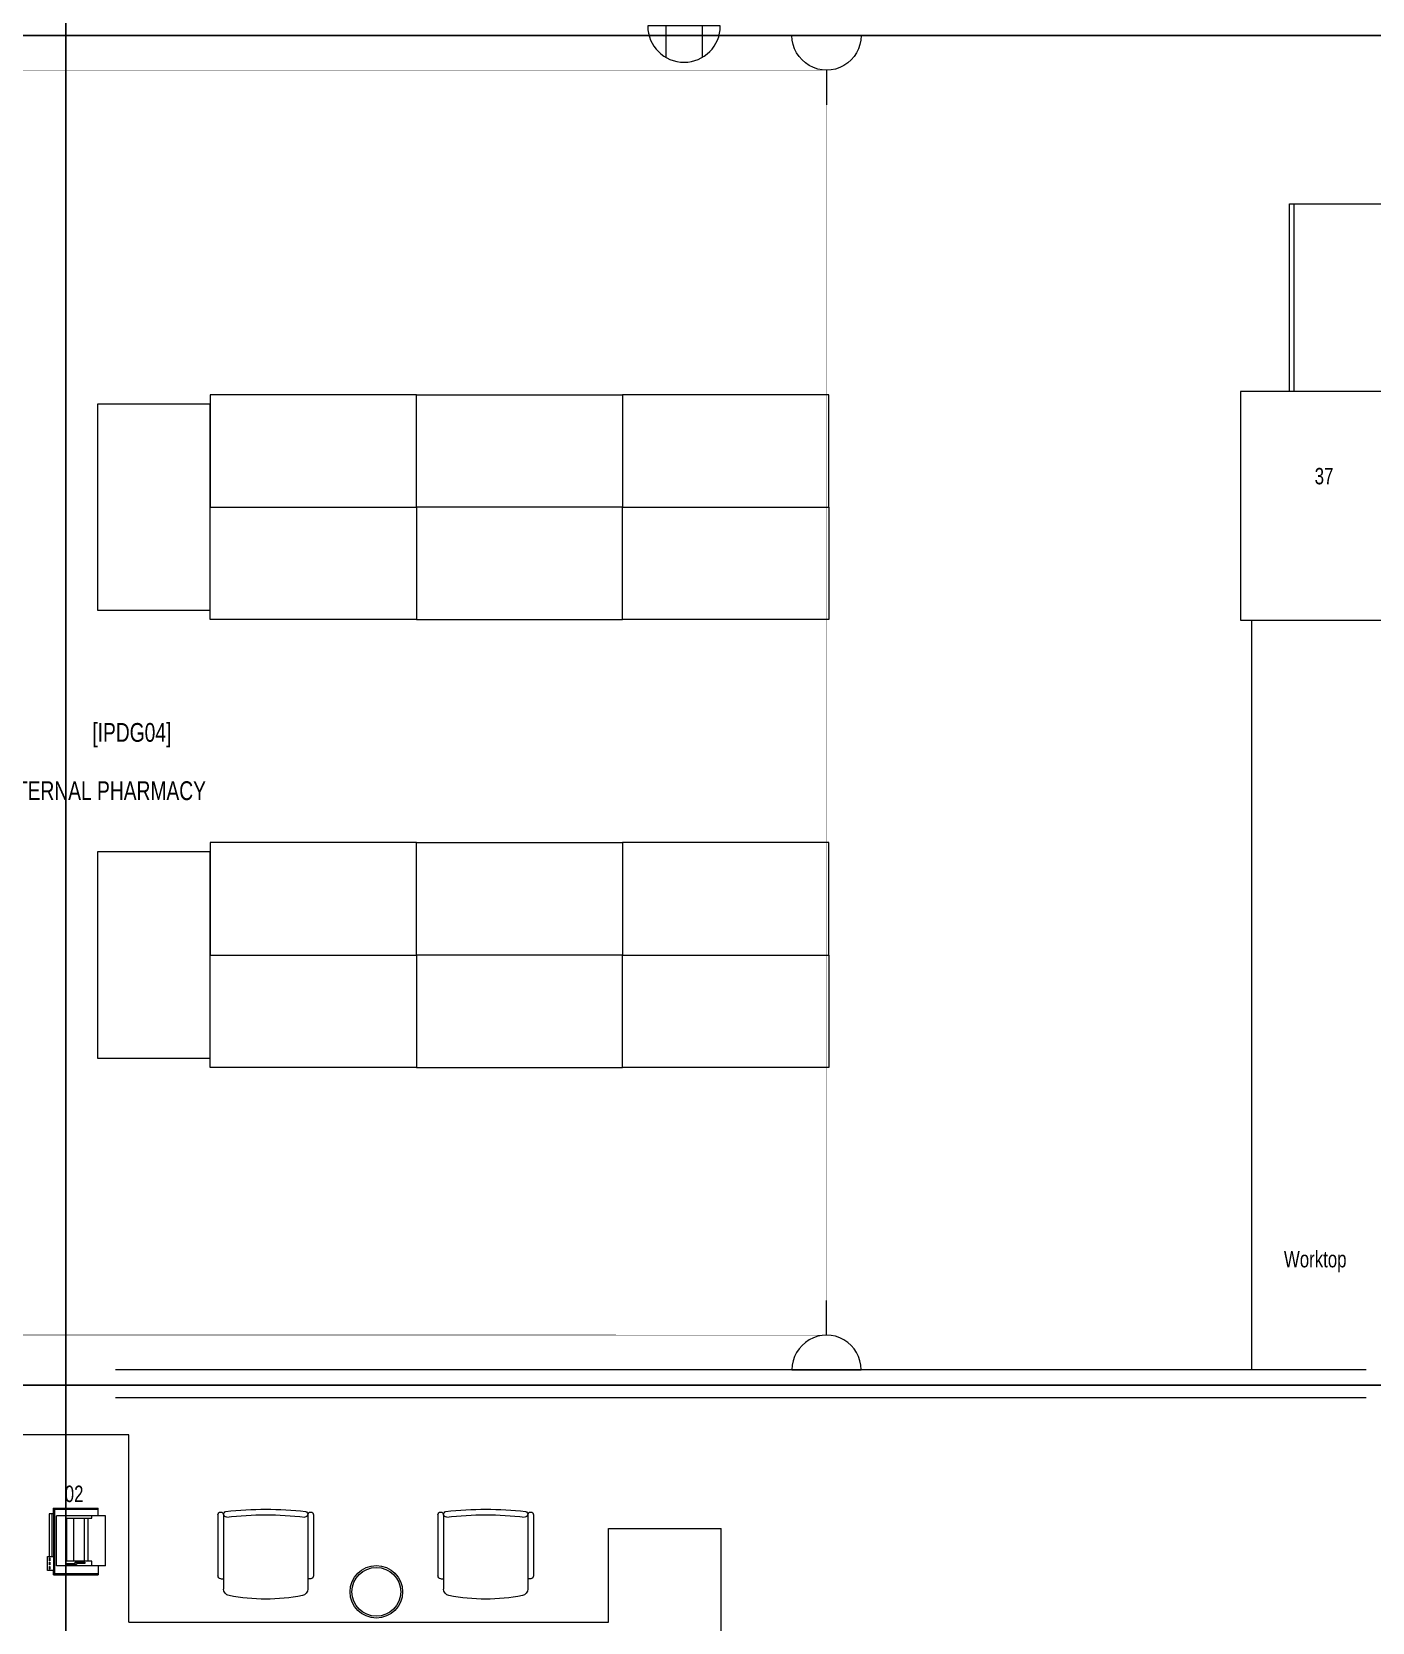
# Model space of a CAD drawing. Header units: metres. Extents: x 75097 to 220695, y -1557923 to -1361206.
# Drawn here: x 180732 to 187880, y -1463703 to -1455218 of the extents above; entities that cross this region are included whole.
import ezdxf

# ---------------------------------------------------------------- set-up
doc = ezdxf.new("R2010")
doc.units = ezdxf.units.M
doc.layers.get('0').update_dxf_attribs({"lineweight": 0})
for name, color, linetype, lineweight in [('A-100 - Copy$0$72_EGR_BASE_TEXT', 8, 'Continuous', 0), ('A-100 - Copy$0$Medical Equipment and Furniture', 8, 'Continuous', 0), ('A-100 - Copy$0$Medical Equipment and Furniture1', 8, 'Continuous', 5), ('A-100 - Copy$0$Walls', 8, 'Continuous', 0)]:
    doc.layers.add(name, color=color, linetype=linetype, lineweight=lineweight)
doc.layers.add('A-100 - Copy$0$axes', color=8, linetype='Continuous')
doc.layers.add('PD-VENT', color=8, linetype='Continuous')
doc.layers.add('E-POWR', color=7, linetype='Continuous', lineweight=9, true_color=0x4e7e3e)
doc.styles.add('A-100 - Copy$0$X3G_ENTITY_257CFD', font='swisscl.ttf', dxfattribs={"height": 200})
doc.styles.add('A-100 - Copy$0$X3G_ENTITY_2587EA', font='swisscl.ttf', dxfattribs={"height": 200})

# ---------------------------------------------------------------- blocks, each defined once
blk = doc.blocks.new('NORMAL SOCKET')
at = {"layer": 'E-POWR'}
for p, q in [((0, 308), (0, 615)), ((-308, 0), (308, 0))]:
    blk.add_line(p, q, dxfattribs=at)
blk.add_ellipse((0, 0), major_axis=(33, 306), ratio=1, start_param=4.81904, end_param=7.960633, dxfattribs=at)
blk = doc.blocks.new('WALL OUTLET')
at = {"layer": 'E-POWR', "extrusion": (9.94399e-05, 4.90741e-07, 1)}
blk.add_line((-193.4, 0, 0), (193.4, 0, 0), dxfattribs=at)
blk.add_line((-193.4, 0, 0), (193.4, 0, 0), dxfattribs=at)
at = {"layer": 'E-POWR', "extrusion": (9.94399e-05, 4.90741e-07, 1), "elevation": 0}
for points in [[(-96.7, 0), (-96.7, 167.5)], [(96.7, 0), (96.7, 167.5)]]:
    blk.add_lwpolyline(points, dxfattribs=at)
at = {"layer": 'E-POWR', "extrusion": (9.94399e-05, 4.90741e-07, 1)}
blk.add_arc((0, 0, 0), 193.4, 359.99626, 179.99626, dxfattribs=at)
blk = doc.blocks.new('A-100 - Copy$0$CUPBOARD - GLASS TOP - LOCKABLE - 200x100x60')
at = {"layer": 'A-100 - Copy$0$Medical Equipment and Furniture1'}
blk.add_line((283.1819, -205.0074, 0), (284.1819, -205.0074, 0), dxfattribs=at)
at = {"layer": 'A-100 - Copy$0$Medical Equipment and Furniture1', "elevation": 0}
blk.add_lwpolyline([(284.1819, -204.4324), (283.1819, -204.4324), (283.1819, -205.0324), (284.1819, -205.0324)], close=True, dxfattribs=at)
blk = doc.blocks.new('A-100 - Copy$0$GF21016-P')
at = {"extrusion": (-1.24384e-09, -1.20261e-09, -1)}
for p, q in [((-0.0172, 0.0179), (-0.0172, 0.3435)), ((-0.0022, 0.3585), (0.0128, 0.3585)), ((0.0128, 0.0179), (0.0128, 0.4136)), ((0.4628, 0.0179), (0.4628, 0.4136)), ((0.4778, 0.3585), (0.4628, 0.3585)), ((0.4928, 0.0179), (0.4928, 0.3435)), ((0.4778, 0.0029), (0.4778, 0.0029))]:
    blk.add_line(p, q, dxfattribs=at)
for centre, radius, start, end in [((-0.0478, 0.4136), 0.035, 0, 80.65572), ((-0.2378, -0.5362), 1.0036, 78.75684, 101.24316), ((-0.4278, 0.4136), 0.035, 99.34428, 180), ((0.0022, 0.3435), 0.015, 0, 90), ((-0.4778, 0.3435), 0.015, 90, 180), ((0.0022, 0.0179), 0.015, 270, 0), ((0.0022, 0.0179), 0.015, 180, 270), ((-0.0284, 0.0145), 0.015, 284.3864, 95.52091), ((-0.2378, 1.8734), 1.8855, 263.51186, 276.48814), ((-0.2378, 1.8928), 1.8749, 263.6341, 276.3659), ((-0.4471, 0.0145), 0.015, 84.47909, 255.6136), ((-0.4778, 0.0179), 0.015, 270, 0), ((-0.4778, 0.0179), 0.015, 180, 270)]:
    blk.add_arc(centre, radius, start, end, dxfattribs=at)
blk = doc.blocks.new('A-100 - Copy$0$ITPPLT2C-P')
for p, q in [((0, 0), (0, -0.2262)), ((0.0252, 0), (0, 0)), ((0.0139, 0), (0.0139, -0.2262)), ((0.0252, 0), (0.0139, 0)), ((0.0229, 0.0318), (0.2618, 0.0318)), ((0.0304, 0.0256), (0.0229, 0.0318)), ((0.0229, 0), (0.0229, 0.0318)), ((0.0252, -0.2262), (0.0252, 0)), ((0.0304, -0.3182), (0.0304, 0.0256)), ((0.0304, 0.0256), (0.2618, 0.0256)), ((0.2618, -0.0096), (0.2618, 0.0318)), ((0.0401, -0.2769), (0.0401, -0.0096)), ((0.3, -0.0096), (0.0401, -0.0096)), ((0.0939, -0.2515), (0.0939, -0.0222)), ((0.0939, -0.0222), (0.2274, -0.0222)), ((0.1321, -0.2515), (0.1321, -0.0222)), ((0.1894, -0.2515), (0.1894, -0.0222)), ((0.2082, -0.2515), (0.2082, -0.0222)), ((0.2274, -0.0222), (0.2274, -0.0096)), ((0.3, -0.2769), (0.3, -0.0096)), ((-0.0091, -0.2262), (0.0267, -0.2262)), ((-0.0091, -0.3023), (-0.0091, -0.2262)), ((-0.0087, -0.2262), (0.0236, -0.2262)), ((-0.0087, -0.3023), (-0.0087, -0.2262)), ((0, -0.2262), (0.0252, -0.2262)), ((0.0023, -0.2495), (0.0023, -0.2334)), ((0.0023, -0.2334), (0.0045, -0.2334)), ((0.0045, -0.2495), (0.0023, -0.2495)), ((0.0045, -0.2334), (0.0045, -0.2495)), ((0.0139, -0.2262), (0.0252, -0.2262)), ((0.0236, -0.2262), (0.0236, -0.3023)), ((0.0267, -0.2262), (0.0267, -0.3023)), ((0.2274, -0.2515), (0.0939, -0.2515)), ((0.2274, -0.2769), (0.2274, -0.2515)), ((0.0267, -0.3023), (-0.0091, -0.3023)), ((0.0236, -0.3023), (-0.0087, -0.3023)), ((0.0023, -0.2721), (0.0023, -0.2562)), ((0.0023, -0.2562), (0.0045, -0.2562)), ((0.0045, -0.2721), (0.0023, -0.2721)), ((0.0023, -0.295), (0.0023, -0.2793)), ((0.0023, -0.2793), (0.0045, -0.2793)), ((0.0045, -0.295), (0.0023, -0.295)), ((0.0045, -0.2562), (0.0045, -0.2721)), ((0.0045, -0.2793), (0.0045, -0.295)), ((0.0229, -0.3246), (0.0229, -0.3023)), ((0.0304, -0.3182), (0.0229, -0.3246)), ((0.0229, -0.3246), (0.2618, -0.3246)), ((0.0304, -0.3182), (0.2618, -0.3182)), ((0.3, -0.2769), (0.0401, -0.2769)), ((0.0947, -0.2701), (0.0947, -0.2641)), ((0.0947, -0.2641), (0.1395, -0.2641)), ((0.1457, -0.2701), (0.0947, -0.2701)), ((0.1395, -0.2575), (0.19, -0.2575)), ((0.1395, -0.2641), (0.1395, -0.2575)), ((0.19, -0.2641), (0.1457, -0.2641)), ((0.1457, -0.2641), (0.1457, -0.2701)), ((0.19, -0.2575), (0.19, -0.2641)), ((0.2618, -0.2769), (0.2618, -0.3246))]:
    blk.add_line(p, q)
blk = doc.blocks.new('A-100 - Copy$0$WM00001-P')
for radius in [0.14, 0.13]:
    blk.add_circle((0, 0), radius)
blk = doc.blocks.new('A-100 - Copy')
at = {"layer": 'A-100 - Copy$0$axes'}
for p, q in [((180913.3, -1477297.4, 0), (180913.3, -1451192.7, 0)), ((215795, -1455237.7, 2.4), (83877.8, -1455237.7, 2.4)), ((215702.3, -1462437.7, 2.4), (83332.8, -1462437.7, 2.4))]:
    blk.add_line(p, q, dxfattribs=at)
at = {"layer": 'A-100 - Copy$0$Medical Equipment and Furniture'}
for p, q in [((187238.3, -1462356, 0), (187238.3, -1458356, 0)), ((187238.3, -1458356, 0), (188038.3, -1458356, 0)), ((181248.3, -1462702.7, 0), (180648.3, -1462702.7, 0)), ((181248.3, -1463702.7, 0), (181248.3, -1462702.7, 0)), ((183807.6, -1463702.7, 0), (183807.6, -1463202.7, 0)), ((183807.6, -1463202.7, 0), (184407.6, -1463202.7, 0)), ((184407.6, -1464302.7, 0), (184407.6, -1463202.7, 0)), ((181248.3, -1463702.7, 0), (183807.6, -1463702.7, 0))]:
    blk.add_line(p, q, dxfattribs=at)
at = {"layer": 'A-100 - Copy$0$Medical Equipment and Furniture', "elevation": 0}
for points in [[(181682.2, -1457203.8), (181082.2, -1457203.8), (181082.2, -1458303.8), (181682.2, -1458303.8)], [(181682.2, -1457153.8), (181682.2, -1457753.8), (182782.2, -1457753.8), (182782.2, -1457153.8)], [(183882.2, -1457153.8), (183882.2, -1457753.8), (182782.2, -1457753.8), (182782.2, -1457153.8)], [(183882.2, -1457153.8), (183882.2, -1457753.8), (184982.2, -1457753.8), (184982.2, -1457153.8)], [(181682.2, -1458353.8), (181682.2, -1457753.8), (182782.2, -1457753.8), (182782.2, -1458353.8)], [(183882.2, -1458353.8), (183882.2, -1457753.8), (182782.2, -1457753.8), (182782.2, -1458353.8)], [(183882.2, -1458353.8), (183882.2, -1457753.8), (184982.2, -1457753.8), (184982.2, -1458353.8)], [(181682.2, -1459543.5), (181682.2, -1460143.5), (182782.2, -1460143.5), (182782.2, -1459543.5)], [(183882.2, -1459543.5), (183882.2, -1460143.5), (182782.2, -1460143.5), (182782.2, -1459543.5)], [(183882.2, -1459543.5), (183882.2, -1460143.5), (184982.2, -1460143.5), (184982.2, -1459543.5)], [(181682.2, -1459593.5), (181082.2, -1459593.5), (181082.2, -1460693.5), (181682.2, -1460693.5)], [(181682.2, -1460743.5), (181682.2, -1460143.5), (182782.2, -1460143.5), (182782.2, -1460743.5)], [(183882.2, -1460743.5), (183882.2, -1460143.5), (182782.2, -1460143.5), (182782.2, -1460743.5)], [(183882.2, -1460743.5), (183882.2, -1460143.5), (184982.2, -1460143.5), (184982.2, -1460743.5)]]:
    blk.add_lwpolyline(points, close=True, dxfattribs=at)
blk.add_lwpolyline([(188038.3, -1457136), (187178.3, -1457136), (187178.3, -1458356), (188038.3, -1458356), (188038.3, -1457136)], dxfattribs=at)
at = {"layer": 'A-100 - Copy$0$Walls'}
for points in [[(187848.3, -1462356, 0), (181178.3, -1462356, 0)], [(187848.3, -1462506, 0), (181178.3, -1462506, 0)]]:
    blk.add_polyline3d(points, dxfattribs=at)
at = {"layer": 'A-100 - Copy$0$Medical Equipment and Furniture', "yscale": 1000, "zscale": 1000}
for name, p, xscale, rotation in [('A-100 - Copy$0$CUPBOARD - GLASS TOP - LOCKABLE - 200x100x60', (392470.7, -1740317.9, 0), -1000, 270), ('A-100 - Copy$0$WM00001-P', (182568.9, -1463540.6, 0), 1000, 180)]:
    blk.add_blockref(name, p, dxfattribs=dict(at, xscale=xscale, rotation=rotation))
at = {"layer": 'A-100 - Copy$0$Medical Equipment and Furniture', "extrusion": (-7.77425e-06, 2.55397e-17, -1), "xscale": -1000, "yscale": 999.9999999999981, "zscale": 1000}
blk.add_blockref('A-100 - Copy$0$ITPPLT2C-P', (-180823.9, -1463125.4, -1.4), dxfattribs=at)
at = {"layer": 'A-100 - Copy$0$Medical Equipment and Furniture', "extrusion": (-7.77424e-06, 6.8265e-12, -1), "xscale": -1000.000000000013, "yscale": 1000.000000000013, "zscale": 1000.000000000001, "rotation": 180.0014358771854}
for p in [(-182216.6, -1463112.1, -1.4), (-183389.8, -1463112.1, -1.4)]:
    blk.add_blockref('A-100 - Copy$0$GF21016-P', p, dxfattribs=at)
at = {"layer": 'A-100 - Copy$0$72_EGR_BASE_TEXT', "char_height": 100, "attachment_point": 2, "style": 'A-100 - Copy$0$X3G_ENTITY_2587EA'}
for s, insert in [('[IPDG04]', (181265, -1458905.5)), ('INTERNAL PHARMACY', (181102.2, -1459216.4))]:
    blk.add_mtext(s, dxfattribs=dict(at, insert=insert))
at = {"layer": 'A-100 - Copy$0$Medical Equipment and Furniture', "char_height": 87.47, "attachment_point": 2, "style": 'A-100 - Copy$0$X3G_ENTITY_257CFD'}
for s, insert in [('37', (187623, -1457544.5, 0)), ('Worktop', (187576, -1461722, 0)), ('02', (180956.9, -1462974.2, 0))]:
    blk.add_mtext(s, dxfattribs=dict(at, insert=insert))

msp = doc.modelspace()

# ---------------------------------------------------------------- linework, layer by layer
at = {"layer": 'E-POWR', "const_width": 3, "elevation": 2.4}
msp.add_lwpolyline([(177523.4, -1455422.3), (184969.8, -1455422.3), (184969.8, -1462171.4), (177009.1, -1462169.1), (176759.1, -1462169.1), (176759.1, -1458307.1)], dxfattribs=at)

# ---------------------------------------------------------------- block references
at = {"layer": 'E-POWR', "color": 85, "xscale": -0.6, "yscale": 0.6, "zscale": 0.6, "rotation": 180}
msp.add_blockref('NORMAL SOCKET', (184969.8, -1455237.7, 2.4), dxfattribs=at)
at = {"layer": 'E-POWR', "color": 85, "xscale": 0.6, "yscale": 0.6, "zscale": 0.6}
msp.add_blockref('NORMAL SOCKET', (184969.8, -1462356, 0), dxfattribs=at)
at = {"layer": 'PD-VENT', "color": 85, "rotation": 179.9959097644205}
msp.add_blockref('WALL OUTLET', (184209.9, -1455186.6, 0), dxfattribs=at)

# ---------------------------------------------------------------- next in the draw order: block references
msp.add_blockref('A-100 - Copy', (0, 0))

doc.saveas('drawing.dxf')
